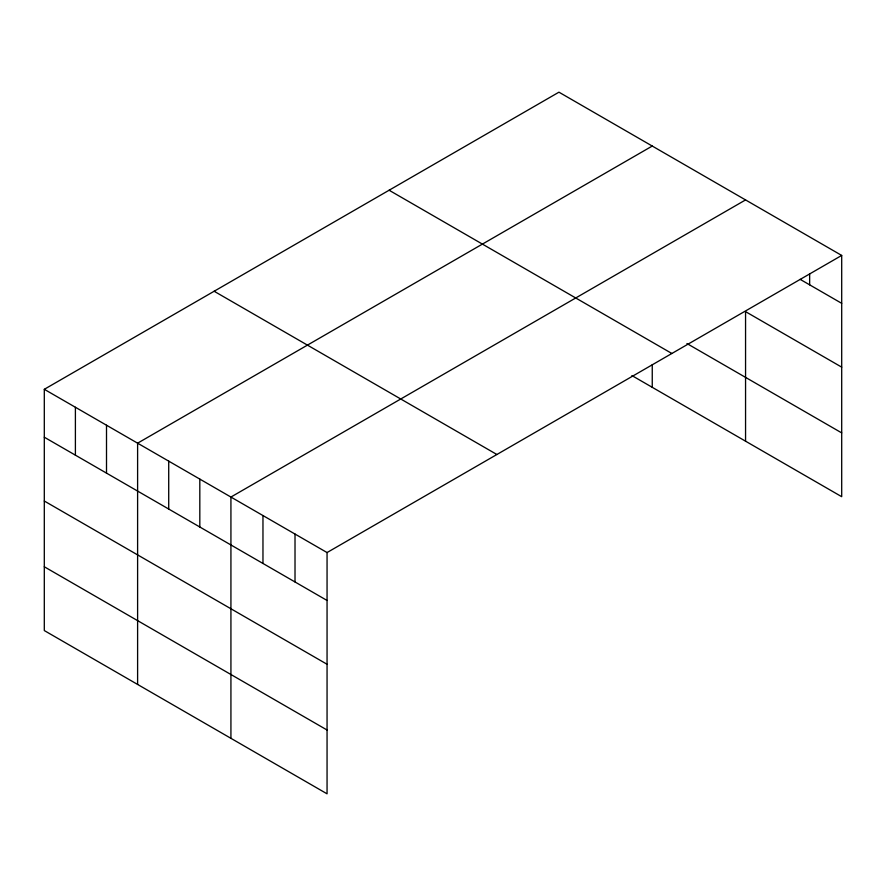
<?xml version="1.0" encoding="UTF-8"?>
<svg xmlns="http://www.w3.org/2000/svg" width="886" height="886" viewBox="0 0 886 886"><rect width="100%" height="100%" fill="white"/><g stroke="black" fill="none" stroke-linecap="round" stroke-linejoin="round"><path stroke-width="1.33" d="M44.3 389.308L327.056 552.554L327.056 793.823L44.3 630.566L44.3 389.308L558.944 92.177L841.7 255.434L841.7 496.692L631.917 375.575M652.251 146.046L137.607 443.177L137.607 684.446M745.558 199.926L230.925 497.046L230.925 738.315M327.056 552.554L841.7 255.434M800.158 279.356L841.7 303.333M841.7 367.147L745.558 311.639L745.558 441.195M686.938 343.535L841.7 432.889M389.109 190.235L671.865 353.481M214.135 291.25L496.891 454.507M44.3 437.208L327.056 600.464M44.3 501.022L327.056 664.267M44.3 566.763L327.056 730.009M809.649 273.885L809.649 284.838M652.251 364.722L652.251 387.315M295.016 534.048L295.016 581.958M262.965 515.552L262.965 563.463M199.815 479.093L199.815 526.993M168.717 461.13L168.717 509.04M106.508 425.214L106.508 473.124M75.399 407.261L75.399 455.171"/></g></svg>
